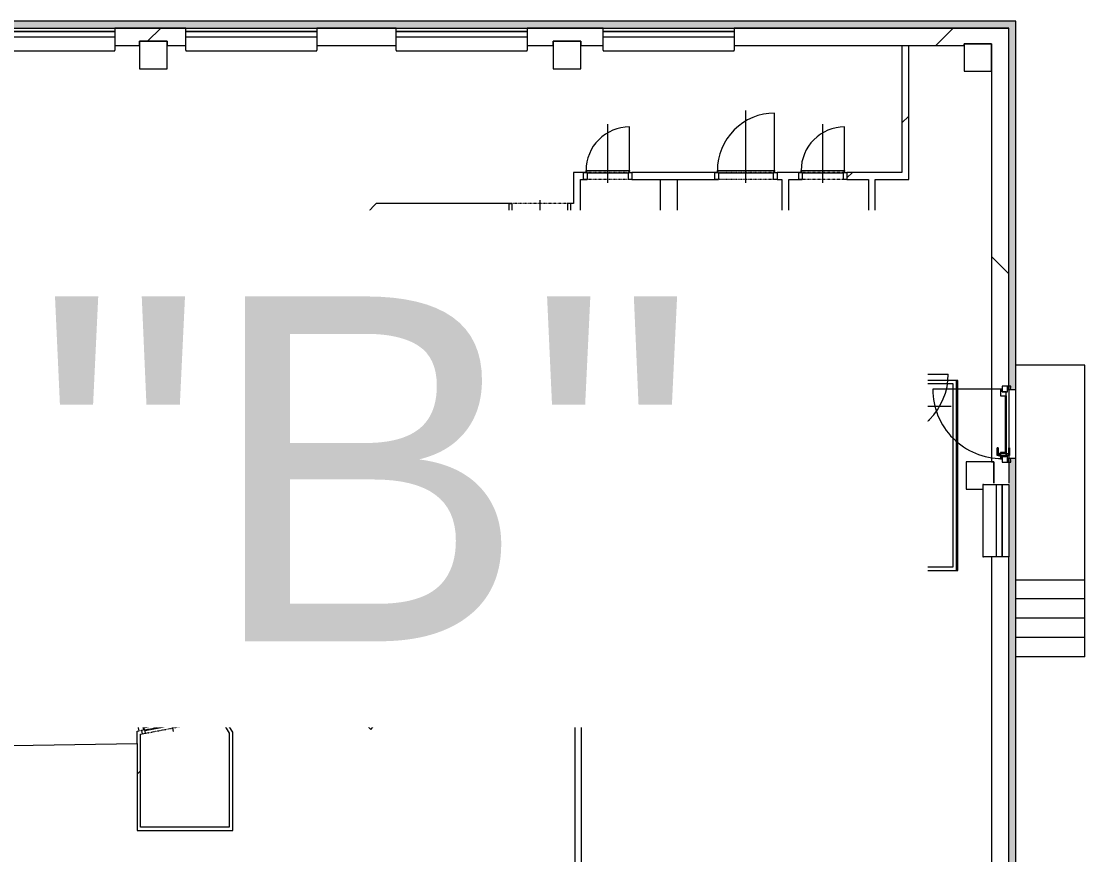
# Model space of a CAD drawing. Header units: millimetres. Extents: x 46521 to 257780, y -45352 to 20466.
# Drawn here: x 198090 to 213515, y -4219 to 7864 of the extents above; entities that cross this region are included whole.
import ezdxf

# ---------------------------------------------------------------- set-up
doc = ezdxf.new("R2010")
doc.units = ezdxf.units.MM
doc.linetypes.add('Čerchovaná se dvěma tečkami', pattern=[2.59, 1, -0.53, 0, -0.53, 0, -0.53])
for name, color, linetype, lineweight in [('A-AREA', 32, 'Continuous', 13), ('A-DOOR', 31, 'Continuous', 13), ('A-DOOR-FRAM', 31, 'Continuous', 25), ('A-FLOR', 192, 'Continuous', 13), ('A-FLOR-HRAL', 11, 'Continuous', 13), ('A-GENM', 13, 'Continuous', 13), ('A-GLAZ', 151, 'Continuous', 13), ('A-GLAZ-SILL', 1, 'Continuous', 9), ('A-WALL', 113, 'Continuous', 13), ('A-WALL-PATT', 111, 'Continuous', 35), ('G-ANNO-TEXT', 231, 'Continuous', 9), ('I-FURN', 30, 'Continuous', 9), ('S-COLS', 52, 'Continuous', 13), ('S-STRS', 31, 'Continuous', 13), ('S-STRS-MBND', 31, 'Continuous', 9)]:
    doc.layers.add(name, color=color, linetype=linetype, lineweight=lineweight)
doc.styles.add('Arial_3', font='arial.ttf', dxfattribs={"height": 5000})
pattern_1 = [(45, (128107, 0), (-7184.2, 7184.2), []), (45, (130981, 0), (-7184.2, 7184.2), []), (45, (136728, 0), (-4310.5, 10057.9), [4064, -2032, 67.06, -1964.94])]
pattern_2 = [(45, (128107, 0), (-4242.64, 4242.64), [])]
pattern_3 = [(45, (128107, 0), (-7184.2, 7184.2), []), (45, (130981, -3e-12), (-7184.2, 7184.2), []), (45, (136728, -7e-12), (-4310.5, 10057.9), [4064, -2032, 67.06, -1964.94])]

# ---------------------------------------------------------------- blocks, each defined once
blk = doc.blocks.new('OKNO_2k_ - OKNO_2k_1900x1400-1963744-Mapka _ závislý 8')
at = {"layer": 'A-GLAZ', "lineweight": 9}
for p, q in [((-950, 126), (950, 126)), ((-950, 75), (-950, 126)), ((950, 75), (-950, 75)), ((-950, 75), (950, 75)), ((-950, -5), (-950, 75)), ((950, 126), (950, 75)), ((950, 75), (950, -5)), ((950, -5), (-950, -5))]:
    blk.add_line(p, q, dxfattribs=at)
blk = doc.blocks.new('Betonový čtvercový sloup - 400 x 400-2030943-Mapka _ závislý 8')
at = {"layer": 'S-COLS', "lineweight": 9}
h = blk.add_hatch(dxfattribs=at)
h.set_pattern_fill('FP_166', color=256, style=0, pattern_type=2)
h.set_pattern_definition([(45, (-77898, -1279), (-7184.2, 7184.2), []), (45, (-75025, -1279), (-7184.2, 7184.2), []), (45, (-69277, -1279), (-4310.5, 10057.9), [4064, -2032, 67.06, -1964.94])])
h.paths.add_polyline_path([(200, -200), (200, 200), (-200, 200), (-200, -200)])
for p, q in [((200, 200), (-200, 200)), ((-200, 200), (-200, -200)), ((200, -200), (200, 200)), ((-200, -200), (200, -200))]:
    blk.add_line(p, q, dxfattribs=at)
blk = doc.blocks.new('Betonový čtvercový sloup - 400 x 400-V87-Mapka _ závislý 8')
at = {"layer": 'S-COLS', "lineweight": 9}
h = blk.add_hatch(dxfattribs=at)
h.set_pattern_fill('FP_167', color=256, style=0, pattern_type=2)
h.set_pattern_definition([(45, (-71899, -1279), (-7184.2, 7184.2), []), (45, (-69026, -1279), (-7184.2, 7184.2), []), (45, (-63278, -1279), (-4310.5, 10057.9), [4064, -2032, 67.06, -1964.94])])
h.paths.add_polyline_path([(200, -200), (200, 200), (-200, 200), (-200, -200)])
for p, q in [((200, 200), (-200, 200)), ((-200, 200), (-200, -200)), ((200, -200), (200, 200)), ((-200, -200), (200, -200))]:
    blk.add_line(p, q, dxfattribs=at)
blk = doc.blocks.new('OKNO_1k - OKNO_1k_900x550-2034296-Mapka _ závislý 8')
at = {"layer": 'A-GLAZ', "lineweight": 9}
for p, q in [((-525, 126), (525, 126)), ((-525, 25), (-525, 126)), ((525, 25), (-525, 25)), ((-525, 25), (525, 25)), ((-525, -55), (-525, 25)), ((525, 126), (525, 25)), ((525, 25), (525, -55)), ((525, -55), (-525, -55))]:
    blk.add_line(p, q, dxfattribs=at)
blk = doc.blocks.new('parapet s nosem_vnitní - parapet s nosem_vnitní-1688577-Mapka _ závislý 8')
at = {"layer": 'A-GENM', "lineweight": 9}
for p, q in [((-525, -190), (-525, 0)), ((525, 0), (525, -190)), ((-525, -190), (-525, -200)), ((-525, -200), (525, -200)), ((-525, -200), (525, -200)), ((525, -200), (525, -190))]:
    blk.add_line(p, q, dxfattribs=at)
blk = doc.blocks.new('parapet s nosem_vnitní - parapet s nosem_vnitní-1349022-Mapka _ závislý 8')
at = {"layer": 'A-GENM', "lineweight": 9}
for p, q in [((-950, -190), (-950, 0)), ((950, 0), (950, -190)), ((-950, -190), (-950, -200)), ((-950, -200), (950, -200)), ((-950, -200), (950, -200)), ((950, -200), (950, -190))]:
    blk.add_line(p, q, dxfattribs=at)
blk = doc.blocks.new('OKNO_dvere vchod_1k_nadsvetlik - vstupni dvere 1000_2200-1689678-Mapka _ závislý 8')
at = {"layer": 'A-GLAZ', "lineweight": 9}
for p, q in [((-990, -20), (-1040, -20)), ((-1040, -20), (-1040, -71)), ((-1040, -70), (-1040, -150)), ((-960, -70), (-1040, -70)), ((-1040, -71), (-990, -71)), ((-1040, -150), (-960, -150)), ((-995, -150), (-995, -1155)), ((-960, -150), (-995, -150)), ((-995, -150), (-995, -170)), ((-990, -71), (-990, -20)), ((-960, -150), (-960, -70)), ((-960, -90), (-960, -150)), ((-900, -90), (-960, -90)), ((-900, -170), (-900, -90)), ((-900, -90), (-80, -90)), ((-147, -40), (-37, -40)), ((-37, -40), (-147, -40)), ((-147, -53), (-147, -40)), ((-147, -40), (-147, -53)), ((-147, -53), (-37, -53)), ((-37, -53), (-147, -53)), ((-20, -90), (-80, -90)), ((-80, -90), (-80, -170)), ((-70, -80), (-70, -180)), ((-24, -80), (-70, -80)), ((-24, -80), (-70, -80)), ((-24, -80), (-70, -80)), ((-24, -80), (-70, -80)), ((-57, -53), (-57, -207)), ((-37, -53), (-57, -53)), ((-37, -53), (-57, -53)), ((-51, -80), (-43, -80)), ((-51, -80), (-43, -80)), ((-37, -40), (-37, -53)), ((-37, -40), (-37, -53)), ((-37, -207), (-37, -53)), ((-24, -180), (-24, -80)), ((-24, -180), (-24, -151)), ((60, -70), (-20, -70)), ((-20, -70), (-20, -150)), ((-20, -150), (-20, -90)), ((-20, -150), (60, -150)), ((15, -150), (-20, -150)), ((60, -20), (10, -20)), ((10, -20), (10, -71)), ((10, -71), (60, -71)), ((15, -170), (15, -150)), ((60, -71), (60, -20)), ((60, -150), (60, -70)), ((-995, -170), (-900, -170)), ((-147, -207), (-37, -207)), ((-37, -207), (-147, -207)), ((-147, -207), (-147, -220)), ((-147, -220), (-147, -207)), ((-147, -220), (-37, -220)), ((-37, -220), (-147, -220)), ((-80, -170), (15, -170)), ((-70, -180), (-24, -180)), ((-70, -180), (-24, -180)), ((-70, -180), (-24, -180)), ((-70, -180), (-24, -180)), ((-57, -207), (-37, -207)), ((-57, -207), (-37, -207)), ((-43, -180), (-51, -180)), ((-43, -180), (-51, -180)), ((-37, -207), (-37, -220)), ((-37, -207), (-37, -220))]:
    blk.add_line(p, q, dxfattribs=at)
blk.add_arc((-995, -150), 1005, 270, 0, dxfattribs=at)
at = {"layer": 'A-GLAZ-SILL'}
blk.add_line((-1040, -50), (60, -50), dxfattribs=at)
blk = doc.blocks.new('DVERE_1k_oblozka - DD03_01_600x1970_koupelna-2058719-Mapka _ závislý 8')
at = {"layer": 'A-DOOR', "lineweight": 9}
for p, q in [((-315, 47), (-315, 707)), ((0, -103), (0, 747)), ((-300, 47), (-350, 47)), ((-350, 47), (-350, -53)), ((315, 77), (-315, 77)), ((-315, 77), (-315, 62)), ((-315, 62), (-300, 62)), ((-300, -53), (-300, 47)), ((-300, 37), (300, 37)), ((205, 77), (-205, 77)), ((300, 62), (315, 62)), ((350, 47), (300, 47)), ((300, 47), (300, -53)), ((315, 62), (315, 77)), ((315, 77), (315, 47)), ((350, -53), (350, 47)), ((-350, -53), (-300, -53)), ((300, -53), (350, -53))]:
    blk.add_line(p, q, dxfattribs=at)
at = {"layer": 'A-DOOR', "linetype": 'Čerchovaná se dvěma tečkami', "lineweight": 9}
for p, q in [((-300, 47), (300, 47)), ((-300, -53), (300, -53))]:
    blk.add_line(p, q, dxfattribs=at)
at = {"layer": 'A-DOOR', "lineweight": 9}
blk.add_arc((-315, 77), 630, 360, 90, dxfattribs=at)
at = {"layer": 'A-DOOR-FRAM', "lineweight": 9}
for p, q in [((-300, 47), (-350, 47)), ((-300, -53), (-300, 47)), ((300, 47), (300, -53)), ((300, 47), (350, 47)), ((-350, -53), (-300, -53)), ((350, -53), (300, -53))]:
    blk.add_line(p, q, dxfattribs=at)
blk = doc.blocks.new('DVERE_1k_oblozka - DD03_01_600x1970_koupelna-2058716-Mapka _ závislý 8')
at = {"layer": 'A-DOOR', "lineweight": 9}
for p, q in [((-350, 53), (-300, 53)), ((-350, -47), (-350, 53)), ((-300, 53), (-300, -47)), ((0, 103), (0, -747)), ((300, 53), (350, 53)), ((300, -47), (300, 53)), ((350, 53), (350, -47)), ((-300, -47), (-350, -47)), ((-315, -47), (-315, -707)), ((-315, -62), (-300, -62)), ((-315, -77), (-315, -62)), ((315, -77), (-315, -77)), ((-300, -37), (300, -37)), ((205, -77), (-205, -77)), ((350, -47), (300, -47)), ((300, -62), (315, -62)), ((315, -77), (315, -47)), ((315, -62), (315, -77))]:
    blk.add_line(p, q, dxfattribs=at)
at = {"layer": 'A-DOOR', "linetype": 'Čerchovaná se dvěma tečkami', "lineweight": 9}
for p, q in [((-300, 53), (300, 53)), ((-300, -47), (300, -47))]:
    blk.add_line(p, q, dxfattribs=at)
at = {"layer": 'A-DOOR', "lineweight": 9}
blk.add_arc((-315, -77), 630, 270, 0, dxfattribs=at)
at = {"layer": 'A-DOOR-FRAM', "lineweight": 9}
for p, q in [((-350, 53), (-300, 53)), ((-300, 53), (-300, -47)), ((300, -47), (300, 53)), ((350, 53), (300, 53)), ((-300, -47), (-350, -47)), ((300, -47), (350, -47))]:
    blk.add_line(p, q, dxfattribs=at)
blk = doc.blocks.new('DVERE_1k_oblozka - DD03_01_900x1970-2058718-Mapka _ závislý 8')
at = {"layer": 'A-DOOR', "lineweight": 9}
for p, q in [((-465, 47), (-465, 1007)), ((0, -103), (0, 1047)), ((-450, 47), (-500, 47)), ((-500, 47), (-500, -53)), ((465, 77), (-465, 77)), ((-465, 77), (-465, 62)), ((-465, 62), (-450, 62)), ((-450, -53), (-450, 47)), ((-450, 37), (450, 37)), ((355, 77), (-355, 77)), ((450, 62), (465, 62)), ((500, 47), (450, 47)), ((450, 47), (450, -53)), ((465, 62), (465, 77)), ((465, 77), (465, 47)), ((500, -53), (500, 47)), ((-500, -53), (-450, -53)), ((450, -53), (500, -53))]:
    blk.add_line(p, q, dxfattribs=at)
at = {"layer": 'A-DOOR', "linetype": 'Čerchovaná se dvěma tečkami', "lineweight": 9}
for p, q in [((-450, 47), (450, 47)), ((-450, -53), (450, -53))]:
    blk.add_line(p, q, dxfattribs=at)
at = {"layer": 'A-DOOR', "lineweight": 9}
blk.add_arc((-465, 77), 930, 360, 90, dxfattribs=at)
at = {"layer": 'A-DOOR-FRAM', "lineweight": 9}
for p, q in [((-450, 47), (-500, 47)), ((-450, -53), (-450, 47)), ((450, 47), (450, -53)), ((450, 47), (500, 47)), ((-500, -53), (-450, -53)), ((500, -53), (450, -53))]:
    blk.add_line(p, q, dxfattribs=at)
blk = doc.blocks.new('DVERE_1k_oblozka - DD03_01_800x1970_koupelna-1930961-Mapka _ závislý 8')
at = {"layer": 'A-DOOR', "lineweight": 9}
for p, q in [((-415, 72), (-415, 932)), ((0, -128), (0, 972)), ((-400, 72), (-450, 72)), ((-450, 72), (-450, -78)), ((415, 102), (-415, 102)), ((-415, 102), (-415, 87)), ((-415, 87), (-400, 87)), ((-400, -78), (-400, 72)), ((-400, 62), (400, 62)), ((305, 102), (-305, 102)), ((400, 87), (415, 87)), ((450, 72), (400, 72)), ((400, 72), (400, -78)), ((415, 87), (415, 102)), ((415, 102), (415, 72)), ((450, -78), (450, 72)), ((-450, -78), (-400, -78)), ((400, -78), (450, -78))]:
    blk.add_line(p, q, dxfattribs=at)
at = {"layer": 'A-DOOR', "linetype": 'Čerchovaná se dvěma tečkami', "lineweight": 9}
for p, q in [((-400, 72), (400, 72)), ((-400, -78), (400, -78))]:
    blk.add_line(p, q, dxfattribs=at)
at = {"layer": 'A-DOOR', "lineweight": 9}
blk.add_arc((-415, 102), 830, 360, 90, dxfattribs=at)
at = {"layer": 'A-DOOR-FRAM', "lineweight": 9}
for p, q in [((-400, 72), (-450, 72)), ((-400, -78), (-400, 72)), ((400, 72), (400, -78)), ((400, 72), (450, 72)), ((-450, -78), (-400, -78)), ((450, -78), (400, -78))]:
    blk.add_line(p, q, dxfattribs=at)
blk = doc.blocks.new('DVERE_1k_oblozka - DD03_01_600x1970_koupelna-2058720-Mapka _ závislý 8')
at = {"layer": 'A-DOOR', "lineweight": 9}
for p, q in [((0, -128), (0, 772)), ((-315, 72), (-315, 732)), ((-300, 72), (-350, 72)), ((-350, 72), (-350, -78)), ((315, 102), (-315, 102)), ((-315, 102), (-315, 87)), ((-315, 87), (-300, 87)), ((-300, -78), (-300, 72)), ((-300, 62), (300, 62)), ((205, 102), (-205, 102)), ((300, 87), (315, 87)), ((350, 72), (300, 72)), ((300, 72), (300, -78)), ((315, 87), (315, 102)), ((315, 102), (315, 72)), ((350, -78), (350, 72)), ((-350, -78), (-300, -78)), ((300, -78), (350, -78))]:
    blk.add_line(p, q, dxfattribs=at)
at = {"layer": 'A-DOOR', "linetype": 'Čerchovaná se dvěma tečkami', "lineweight": 9}
for p, q in [((-300, 72), (300, 72)), ((-300, -78), (300, -78))]:
    blk.add_line(p, q, dxfattribs=at)
at = {"layer": 'A-DOOR', "lineweight": 9}
blk.add_arc((-315, 102), 630, 360, 90, dxfattribs=at)
at = {"layer": 'A-DOOR-FRAM', "lineweight": 9}
for p, q in [((-300, 72), (-350, 72)), ((-300, -78), (-300, 72)), ((300, 72), (300, -78)), ((300, 72), (350, 72)), ((-350, -78), (-300, -78)), ((350, -78), (300, -78))]:
    blk.add_line(p, q, dxfattribs=at)
blk = doc.blocks.new('DVERE_1k_oblozka - DD03_01_800x1970_koupelna-2058714-Mapka _ závislý 8')
at = {"layer": 'A-DOOR', "lineweight": 9}
for p, q in [((0, -103), (0, 947)), ((-415, 47), (-415, 907)), ((-400, 47), (-450, 47)), ((-450, 47), (-450, -53)), ((415, 77), (-415, 77)), ((-415, 77), (-415, 62)), ((-415, 62), (-400, 62)), ((-400, -53), (-400, 47)), ((-400, 37), (400, 37)), ((305, 77), (-305, 77)), ((400, 62), (415, 62)), ((450, 47), (400, 47)), ((400, 47), (400, -53)), ((415, 62), (415, 77)), ((415, 77), (415, 47)), ((450, -53), (450, 47)), ((-450, -53), (-400, -53)), ((400, -53), (450, -53))]:
    blk.add_line(p, q, dxfattribs=at)
at = {"layer": 'A-DOOR', "linetype": 'Čerchovaná se dvěma tečkami', "lineweight": 9}
for p, q in [((-400, 47), (400, 47)), ((-400, -53), (400, -53))]:
    blk.add_line(p, q, dxfattribs=at)
at = {"layer": 'A-DOOR', "lineweight": 9}
blk.add_arc((-415, 77), 830, 360, 90, dxfattribs=at)
at = {"layer": 'A-DOOR-FRAM', "lineweight": 9}
for p, q in [((-400, 47), (-450, 47)), ((-400, -53), (-400, 47)), ((400, 47), (400, -53)), ((400, 47), (450, 47)), ((-450, -53), (-400, -53)), ((450, -53), (400, -53))]:
    blk.add_line(p, q, dxfattribs=at)
blk = doc.blocks.new('DVERE_1k_oblozka - DD03_01_800x1970_koupelna-2058717-Mapka _ závislý 8')
at = {"layer": 'A-DOOR', "lineweight": 9}
for p, q in [((-450, 53), (-400, 53)), ((-450, -47), (-450, 53)), ((-400, 53), (-400, -47)), ((0, 103), (0, -947)), ((400, 53), (450, 53)), ((400, -47), (400, 53)), ((450, 53), (450, -47)), ((-400, -47), (-450, -47)), ((-415, -47), (-415, -907)), ((-415, -62), (-400, -62)), ((-415, -77), (-415, -62)), ((415, -77), (-415, -77)), ((-400, -37), (400, -37)), ((305, -77), (-305, -77)), ((450, -47), (400, -47)), ((400, -62), (415, -62)), ((415, -77), (415, -47)), ((415, -62), (415, -77))]:
    blk.add_line(p, q, dxfattribs=at)
at = {"layer": 'A-DOOR', "linetype": 'Čerchovaná se dvěma tečkami', "lineweight": 9}
for p, q in [((-400, 53), (400, 53)), ((-400, -47), (400, -47))]:
    blk.add_line(p, q, dxfattribs=at)
at = {"layer": 'A-DOOR', "lineweight": 9}
blk.add_arc((-415, -77), 830, 270, 0, dxfattribs=at)
at = {"layer": 'A-DOOR-FRAM', "lineweight": 9}
for p, q in [((-450, 53), (-400, 53)), ((-400, 53), (-400, -47)), ((400, -47), (400, 53)), ((450, 53), (400, 53)), ((-400, -47), (-450, -47)), ((400, -47), (450, -47))]:
    blk.add_line(p, q, dxfattribs=at)
blk = doc.blocks.new('Typ horního madla - Horní madlo_Vnitřní_-2021735-Mapka _ závislý 8')
at = {"layer": 'A-FLOR-HRAL', "lineweight": 9}
for p, q in [((81250, 2608), (81250, 2658)), ((82650, 2658), (81250, 2658)), ((83549, 2658), (82650, 2658)), ((83549, -97), (83549, 2658)), ((82650, 2608), (81250, 2608)), ((83499, 2608), (82650, 2608)), ((83499, -47), (83499, 2608)), ((78696, -47), (78696, -97)), ((78696, -47), (80352, -47)), ((78696, -97), (80375, -97)), ((80375, -97), (80352, -47)), ((80352, -47), (82336, -47)), ((80375, -97), (82336, -97)), ((82336, -47), (83499, -47)), ((82336, -97), (83549, -97))]:
    blk.add_line(p, q, dxfattribs=at)
blk = doc.blocks.new('Typ horního madla - Horní madlo_Vnitřní_-2021751-Mapka _ závislý 8')
at = {"layer": 'A-FLOR-HRAL', "lineweight": 9}
for p, q in [((80970, 1459), (80970, 1509)), ((82295, 1509), (80970, 1509)), ((82295, 1459), (80970, 1459)), ((82420, 1509), (82295, 1509)), ((82370, 1459), (82295, 1459)), ((82370, 1384), (82370, 1459)), ((82420, 1384), (82420, 1509)), ((82370, 1102), (82370, 1384)), ((82420, 1052), (82420, 1384)), ((78976, 1102), (78976, 1052)), ((78976, 1102), (79816, 1102)), ((79839, 1052), (79816, 1102)), ((79816, 1102), (82336, 1102)), ((82336, 1102), (82370, 1102)), ((78976, 1052), (79839, 1052)), ((79839, 1052), (82336, 1052)), ((82336, 1052), (82420, 1052))]:
    blk.add_line(p, q, dxfattribs=at)
blk = doc.blocks.new('Kóje - Kóje-2061615-Mapka _ závislý 8')
at = {"layer": 'I-FURN'}
for p, q in [((73972, 4123), (73684, 3825)), ((74108, 3991), (73972, 4123)), ((74160, 4045), (74108, 3991)), ((75065, 2804), (74160, 4045)), ((73684, 3825), (73821, 3702)), ((73821, 3702), (74611, 2602)), ((75368, 1291), (75065, 2804)), ((74611, 2602), (74886, 1290)), ((74886, 1290), (74622, -49)), ((75112, -258), (75417, 1291)), ((75417, 1291), (75368, 1291)), ((74622, -49), (73878, -1154)), ((74236, -1556), (75112, -258)), ((67354, -981), (67091, -1259)), ((67689, -1216), (67354, -981)), ((67482, -1523), (67689, -1216)), ((73878, -1154), (72768, -1878)), ((67091, -1259), (67482, -1523)), ((73001, -2362), (74236, -1556)), ((68519, -1773), (68311, -2082)), ((68684, -1884), (68519, -1773)), ((68884, -1916), (68684, -1884)), ((68827, -2280), (68884, -1916)), ((72768, -1878), (72572, -1920)), ((72572, -1920), (72641, -2243)), ((68311, -2082), (68530, -2229)), ((69814, -2080), (69752, -2440)), ((70006, -2113), (69814, -2080)), ((71421, -2104), (70006, -2113)), ((71617, -2065), (71421, -2104)), ((71694, -2425), (71617, -2065)), ((68530, -2229), (68827, -2280)), ((72641, -2243), (72895, -2194)), ((72895, -2194), (73001, -2362)), ((69752, -2440), (69855, -2458)), ((69855, -2458), (69855, -2638)), ((71665, -2430), (71694, -2425)), ((71665, -2606), (71665, -2430)), ((69855, -2638), (71665, -2606))]:
    blk.add_line(p, q, dxfattribs=at)
blk = doc.blocks.new('DVERE_1k_oblozka - DD03_01_800x1970_koupelna-2042788-Mapka _ závislý 8')
at = {"layer": 'A-DOOR', "lineweight": 9}
for p, q in [((-415, 22), (-415, 882)), ((0, -78), (0, 922)), ((-400, 22), (-450, 22)), ((-450, 22), (-450, -28)), ((415, 52), (-415, 52)), ((-415, 52), (-415, 37)), ((-415, 37), (-400, 37)), ((-400, -28), (-400, 22)), ((-400, 12), (400, 12)), ((305, 52), (-305, 52)), ((400, 37), (415, 37)), ((450, 22), (400, 22)), ((400, 22), (400, -28)), ((415, 37), (415, 52)), ((415, 52), (415, 22)), ((450, -28), (450, 22)), ((-450, -28), (-400, -28)), ((400, -28), (450, -28))]:
    blk.add_line(p, q, dxfattribs=at)
at = {"layer": 'A-DOOR', "linetype": 'Čerchovaná se dvěma tečkami', "lineweight": 9}
for p, q in [((-400, 22), (400, 22)), ((-400, -28), (400, -28))]:
    blk.add_line(p, q, dxfattribs=at)
at = {"layer": 'A-DOOR', "lineweight": 9}
blk.add_arc((-415, 52), 830, 360, 90, dxfattribs=at)
at = {"layer": 'A-DOOR-FRAM', "lineweight": 9}
for p, q in [((-400, 22), (-450, 22)), ((-400, -28), (-400, 22)), ((400, 22), (400, -28)), ((400, 22), (450, 22)), ((-450, -28), (-400, -28)), ((450, -28), (400, -28))]:
    blk.add_line(p, q, dxfattribs=at)

msp = doc.modelspace()

# ---------------------------------------------------------------- hatches: boundary and pattern name
at = {"layer": 'A-WALL-PATT', "lineweight": 9}
msp.add_hatch(color=256, dxfattribs=at).paths.add_polyline_path([(212515.5, 7764.2), (212515.5, 7864.2), (193556.4, 7864.2), (193556.4, 7764.2), (212465.5, 7764.2)])
h = msp.add_hatch(dxfattribs=at)
h.set_pattern_fill('FP_129', color=256, angle=-315, style=0, pattern_type=2)
h.set_pattern_definition([(225, (200112, 7764), (5747.4, -5747.4), []), (180, (190954.3, 5072), (-5747.4, -5747.4), [1016, -10478.7]), (225, (189938, 5072), (5747.4, -5747.4), [1016, -7112]), (270, (189220, 4353.7), (5747.4, -5747.4), [1016, -10478.7]), (315, (189220, 3338), (5747.4, 5747.4), [1016, -7112]), (180, (190954.3, 2619.3), (-5747.4, -5747.4), [1016, -10478.7]), (225, (191673, 3338), (5747.4, -5747.4), [1016, -7112]), (270, (191673, 4353.7), (5747.4, -5747.4), [1016, -10478.7]), (315, (190954, 5072), (5747.4, 5747.4), [1016, -7112]), (225, (188291, 1690.4), (5747.4, -5747.4), [2032, -6096])])
h.paths.add_polyline_path([(212165.5, 7514.3), (212415.5, 7514.3), (212415.5, 7764.3), (208429.3, 7764.3), (208429.3, 7514.3), (211765.5, 7514.3), (211765.5, 7539.3), (212165.5, 7539.3)])
h.paths.add_polyline_path([(203529.3, 7514.3), (203529.3, 7764.3), (202379.3, 7764.3), (202379.3, 7514.3)])
h.paths.add_polyline_path([(200479.3, 7514.3), (200479.3, 7764.3), (199449.3, 7764.3), (199449.3, 7514.3), (199806.4, 7514.3), (199806.4, 7574.3), (200206.4, 7574.3), (200206.4, 7514.3)])
h.paths.add_polyline_path([(194206.4, 7514.3), (197549.3, 7514.3), (197549.3, 7764.3), (193556.4, 7764.3), (193556.4, 7514.3), (193806.4, 7514.3)])
h.paths.add_polyline_path([(206529.3, 7514.3), (206529.3, 7764.3), (205429.3, 7764.3), (205429.3, 7514.3), (205805.5, 7514.3), (205805.5, 7574.3), (206205.5, 7574.3), (206205.5, 7514.3)])
h = msp.add_hatch(color=256, dxfattribs=at)
h.paths.add_polyline_path([(212515.5, -5126.6), (212515.5, 1524.3), (212465.5, 1524.3), (212445.5, 1474.3), (212415.5, 1474.3), (212415.5, -5126.6), (212465.5, -5126.6)])
h.paths.add_polyline_path([(212465.5, 2524.3), (212515.5, 2524.3), (212515.5, 7764.2), (212415.5, 7764.2), (212415.5, 2574.3), (212445.5, 2574.3)])
h = msp.add_hatch(dxfattribs=at)
h.set_pattern_fill('FP_106', color=256, style=0, pattern_type=2)
h.set_pattern_definition(pattern_2)
h.paths.add_polyline_path([(210964, 5671.9), (210964, 7514.3), (210864, 7514.3), (210864, 5671.9)])
h = msp.add_hatch(dxfattribs=at)
h.set_pattern_fill('FP_130', color=256, angle=45, style=0, pattern_type=2)
h.set_pattern_definition([(135, (212415.5, 4192.5), (-5747, -5747), []), (90, (209723.3, 13350.4), (-5747.4, 5747.4), [1016, -10478.7]), (135, (209723, 14366.4), (-5747.4, -5747.4), [1016, -7112]), (180, (209005, 15085), (-5747.4, -5747.4), [1016, -10478.7]), (225, (207989, 15085), (5747.4, -5747.4), [1016, -7112]), (90, (207270.5, 13350.4), (-5747.4, 5747.4), [1016, -10478.7]), (135, (207989, 12632), (-5747.4, -5747.4), [1016, -7112]), (180, (209005, 12632), (-5747.4, -5747.4), [1016, -10478.7]), (225, (209723, 13350.4), (5747.4, -5747.4), [1016, -7112]), (135, (206342, 16014), (-5747.4, -5747.4), [2032, -6096])])
h.paths.add_polyline_path([(212415.5, -4876.6), (212415.5, 99.3), (212165.5, 99.3), (212165.5, -4876.6), (212195.5, -4876.6)])
h.paths.add_polyline_path([(212235.5, 1149.3), (212415.5, 1168.3), (212394.5, 1474.3), (212315.5, 1479.3), (212315.5, 1614.3), (212365.5, 1614.3), (212343.7, 2434.3), (212295.5, 2434.3), (212315.5, 2494.4), (212315.5, 2574.3), (212415.5, 2574.3), (212415.5, 7514.3), (212165.5, 7514.3), (212165.5, 1479.3), (212195.5, 1474.3), (212195.5, 1149.3), (212234.5, 1149.3)])
h = msp.add_hatch(dxfattribs=at)
h.set_pattern_fill('FP_106', color=256, style=0, pattern_type=2)
h.set_pattern_definition(pattern_2)
h.paths.add_polyline_path([(209052.1, 5571.9), (209367, 5571.9), (209367, 5671.9), (209052.1, 5671.9)])
h.paths.add_polyline_path([(206102, 5571.9), (206247, 5571.9), (206247, 5671.9), (206102, 5671.9)])
h.paths.add_polyline_path([(210964, 5571.9), (210964, 5671.9), (210067, 5671.9), (210067, 5571.9), (210477, 5571.9)])
h.paths.add_polyline_path([(207609.5, 5571.9), (208152.1, 5571.9), (208152.1, 5671.9), (206947, 5671.9), (206947, 5571.9), (207359.5, 5571.9)])
h = msp.add_hatch(dxfattribs=at)
h.set_pattern_fill('FP_183', color=256, angle=45, style=0, pattern_type=2)
h.set_pattern_definition([(315, (207359.5, 1436), (5747, 5747), []), (270, (210051.7, -7722), (5747.4, -5747.4), [1016, -10478.7]), (315, (210052, -8738), (5747.4, 5747.4), [1016, -7112]), (2e-13, (210770, -9456.6), (5747.4, 5747.4), [1016, -10478.7]), (45, (211786, -9456.6), (-5747.4, 5747.4), [1016, -7112]), (270, (212504.5, -7722), (5747.4, -5747.4), [1016, -10478.7]), (315, (211786, -7004), (5747.4, 5747.4), [1016, -7112]), (2e-13, (210770, -7004), (5747.4, 5747.4), [1016, -10478.7]), (45, (210052, -7722), (-5747.4, 5747.4), [1016, -7112]), (315, (213433, -10385.4), (5747.4, 5747.4), [2032, -6096])])
h.paths.add_polyline_path([(207609.5, 3046.9), (207609.5, 5571.9), (207359.5, 5571.9), (207359.5, 3046.9)])
h = msp.add_hatch(dxfattribs=at)
h.set_pattern_fill('FP_106', color=256, style=0, pattern_type=2)
h.set_pattern_definition(pattern_2)
h.paths.add_polyline_path([(209222.1, 4006.9), (209222.1, 5571.9), (209122.1, 5571.9), (209122.1, 4006.9), (209145.7, 4006.9)])
h = msp.add_hatch(dxfattribs=at)
h.set_pattern_fill('FP_106', color=256, style=0, pattern_type=2)
h.set_pattern_definition(pattern_2)
h.paths.add_polyline_path([(210377, 3856.9), (210377, 4006.9), (210092, 4006.9), (210092, 3856.9)])
h.paths.add_polyline_path([(208842.8, 3856.9), (209392, 3856.9), (209392, 4006.9), (207609.5, 4006.9), (207609.5, 3856.9), (208742.8, 3856.9)])
h = msp.add_hatch(dxfattribs=at)
h.set_pattern_fill('FP_194', color=256, angle=45, style=0, pattern_type=2)
h.set_pattern_definition([(68.546, (128107, 0), (-9456, 3716), []), (68.546, (130742, 1148), (-9456, 3716), []), (68.546, (136010, 3444), (-7969.6, 7498.5), [4064, -2032, 67.06, -1964.94])])
h.paths.add_polyline_path([(202722.8, 2579.9), (202718.4, 2601.7), (202718.4, 2590.1)])
h.paths.add_polyline_path([(203177, 2777.8), (204296.7, 3265.7), (204276.8, 3311.6), (203157.4, 2823.8), (203171.8, 2804.1)])
h = msp.add_hatch(dxfattribs=at)
h.set_pattern_fill('FP_106', color=256, style=0, pattern_type=2)
h.set_pattern_definition(pattern_2)
h.paths.add_polyline_path([(210477, 2946.9), (210477, 3046.9), (206102, 3046.9), (206102, 2946.9), (209145.7, 2946.9)])
h = msp.add_hatch(dxfattribs=at)
h.set_pattern_fill('FP_112', color=256, angle=45, style=0, pattern_type=2)
h.set_pattern_definition(pattern_3)
h.paths.add_polyline_path([(204706, 1265.8), (204706, 1315.8), (203470.3, 1315.8), (203475.3, 1290.8), (203524.2, 1290.1), (203524.3, 1265.8)])
h = msp.add_hatch(dxfattribs=at)
h.set_pattern_fill('FP_193', color=256, angle=45, style=0, pattern_type=2)
h.set_pattern_definition([(22.455, (128107, 0), (-3880.7, 9389.7), []), (22.455, (130761, -1102), (-3880.7, 9389.7), []), (22.455, (136069, -3305), (-124.8, 10942), [4064, -2032, 67.06, -1964.94])])
h.paths.add_polyline_path([(204308.9, -720.1), (204328.1, -673.9), (203227, -216.9), (203218.9, -267.6), (203475.3, -374.1)])
h = msp.add_hatch(dxfattribs=at)
h.set_pattern_fill('FP_192', color=256, angle=45, style=0, pattern_type=2)
h.set_pattern_definition([(89, (128107, 0), (-10158.5, 177.3), []), (89, (130174, 1996), (-10158.5, 177.3), []), (89, (134309, 5989), (-10087.5, 4240.7), [4064, -2032, 67.06, -1964.94])])
h.paths.add_polyline_path([(203159.7, -2401.4), (203195.6, -2366.7), (202372, -1513.8), (202343.4, -1556.2), (202959.3, -2193.9)])
h = msp.add_hatch(dxfattribs=at)
h.set_pattern_fill('FP_191', color=256, angle=45, style=0, pattern_type=2)
h.set_pattern_definition([(55.876, (128107, 0), (-8410.7, 5699.6), []), (55.876, (130929, 542), (-8410.7, 5699.6), []), (55.876, (136573, 1627), (-6130.9, 9063.9), [4064, -2032, 67.06, -1964.94])])
h.paths.add_polyline_path([(200728.7, -2297.4), (200974, -2242.8), (200929.6, -2207.9), (200721.1, -2257.7)])
h = msp.add_hatch(dxfattribs=at)
h.set_pattern_fill('FP_195', color=256, angle=45, style=0, pattern_type=2)
h.set_pattern_definition([(77, (128107, 0), (-9899.6, 2285.5), []), (77, (130544, 1523), (-9899.6, 2285.5), []), (77, (135418, 4568), (-8985.4, 6245.3), [4064, -2032, 67.06, -1964.94])])
h.paths.add_polyline_path([(201107.1, -2455.8), (201107.1, -2361.4), (200978.2, -2198.5), (200949.8, -2204), (201048.7, -2362.4)])
h = msp.add_hatch(dxfattribs=at)
h.set_pattern_fill('FP_111', color=256, angle=45, style=0, pattern_type=2)
h.set_pattern_definition([(45, (128107, 0), (-7184.2, 7184.2), []), (45, (130981, -2e-12), (-7184.2, 7184.2), []), (45, (136728, -6e-12), (-4310.5, 10057.9), [4064, -2032, 67.06, -1964.94])])
h.paths.add_polyline_path([(199772.1, -3818.4), (199822.1, -3818.4), (199800.6, -2424.8), (199772.1, -2430.3), (199772.1, -3373.4)])
h = msp.add_hatch(dxfattribs=at)
h.set_pattern_fill('FP_111', color=256, angle=45, style=0, pattern_type=2)
h.set_pattern_definition(pattern_3)
h.paths.add_polyline_path([(201107.1, -3818.4), (201157.1, -3818.4), (201157.1, -2441.4), (201107.1, -2362.4), (201107.1, -3373.4)])
h = msp.add_hatch(dxfattribs=at)
h.set_pattern_fill('FP_112', color=256, angle=45, style=0, pattern_type=2)
h.set_pattern_definition(pattern_3)
h.paths.add_polyline_path([(201157.1, -3868.4), (201157.1, -3818.4), (199772.1, -3818.4), (199772.1, -3868.4), (201107.1, -3868.4)])
at = {"layer": 'S-COLS', "lineweight": 9}
h = msp.add_hatch(dxfattribs=at)
h.set_pattern_fill('FP_163', color=256, style=0, pattern_type=2)
h.set_pattern_definition(pattern_1)
h.paths.add_polyline_path([(199806.4, 7174.3), (200206.4, 7174.3), (200206.4, 7574.3), (199806.4, 7574.3), (199806.4, 7514.3)])
h = msp.add_hatch(dxfattribs=at)
h.set_pattern_fill('FP_163', color=256, style=0, pattern_type=2)
h.set_pattern_definition(pattern_1)
h.paths.add_polyline_path([(205805.5, 7174.3), (206205.5, 7174.3), (206205.5, 7574.3), (205805.5, 7574.3), (205805.5, 7514.3)])
h = msp.add_hatch(dxfattribs=at)
h.set_pattern_fill('FP_163', color=256, style=0, pattern_type=2)
h.set_pattern_definition(pattern_1)
h.paths.add_polyline_path([(212165.5, 7139.3), (212165.5, 7539.3), (211765.5, 7539.3), (211765.5, 7139.3)])
h = msp.add_hatch(dxfattribs=at)
h.set_pattern_fill('FP_163', color=256, style=0, pattern_type=2)
h.set_pattern_definition(pattern_1)
h.paths.add_polyline_path([(211795.5, 1079.3), (212038.4, 1079.3), (212045.5, 1149.3), (212195.5, 1168.3), (212195.5, 1479.3), (211795.5, 1479.3), (211795.5, 1149.3)])

# ---------------------------------------------------------------- linework, layer by layer
at = {"layer": 'A-AREA', "lineweight": 9}
msp.add_line((210577, 998.7), (210446.2, -290.9), dxfattribs=at)
at = {"layer": 'A-FLOR', "lineweight": 9}
for p, q in [((213515.5, 2878.5), (212515.5, 2878.5)), ((213515.5, -231.5), (213515.5, 2878.5)), ((212515.5, -231.5), (213515.5, -231.5))]:
    msp.add_line(p, q, dxfattribs=at)
at = {"layer": 'A-WALL', "lineweight": 9}
for p, q in [((212515.5, 7864.2), (193456.4, 7864.2)), ((200479.3, 7764.3), (199449.3, 7764.3)), ((199449.3, 7764.2), (200479.3, 7764.2)), ((203529.3, 7764.3), (202379.3, 7764.3)), ((202379.3, 7764.2), (203529.3, 7764.2)), ((206529.3, 7764.3), (205429.3, 7764.3)), ((205429.3, 7764.2), (206529.3, 7764.2)), ((212415.5, 7764.3), (208429.3, 7764.3)), ((208429.3, 7764.2), (212415.5, 7764.2)), ((212415.5, 2574.3), (212415.5, 7764.3)), ((212515.5, -5226.6), (212515.5, 7864.2)), ((199806.4, 7514.3), (199806.4, 7574.3)), ((199806.4, 7574.3), (200206.4, 7574.3)), ((200206.4, 7574.3), (200206.4, 7514.3)), ((205805.5, 7514.3), (205805.5, 7574.3)), ((205805.5, 7574.3), (206205.5, 7574.3)), ((206205.5, 7574.3), (206205.5, 7514.3)), ((199449.3, 7514.3), (199806.4, 7514.3)), ((200206.4, 7514.3), (200479.3, 7514.3)), ((202379.3, 7514.3), (203529.3, 7514.3)), ((205429.3, 7514.3), (205805.5, 7514.3)), ((206205.5, 7514.3), (206529.3, 7514.3)), ((208429.3, 7514.3), (211765.5, 7514.3)), ((210864, 7514.3), (210864, 5671.9)), ((210964, 5571.9), (210964, 7514.3)), ((211765.5, 7514.3), (211765.5, 7539.3)), ((211765.5, 7539.3), (212165.5, 7539.3)), ((212165.5, 7539.3), (212165.5, 1479.3)), ((206247, 5671.9), (206102, 5671.9)), ((206102, 5671.9), (206102, 5220.5)), ((206202, 5571.9), (206247, 5571.9)), ((206202, 3976.7), (206202, 5571.9)), ((208152.1, 5671.9), (206947, 5671.9)), ((206947, 5571.9), (208152.1, 5571.9)), ((207359.5, 5571.9), (207359.5, 3046.9)), ((207609.5, 3046.9), (207609.5, 5571.9)), ((209367, 5671.9), (209052.1, 5671.9)), ((209052.1, 5571.9), (209122.1, 5571.9)), ((209122.1, 5571.9), (209122.1, 4006.9)), ((209222.1, 5571.9), (209367, 5571.9)), ((209222.1, 4006.9), (209222.1, 5571.9)), ((210864, 5671.9), (210067, 5671.9)), ((210067, 5571.9), (210377, 5571.9)), ((210377, 5571.9), (210377, 4006.9)), ((210477, 5571.9), (210964, 5571.9)), ((210477, 3268.7), (210477, 5571.9)), ((203237.3, 5220.5), (202128.7, 4074.5)), ((205162, 5220.5), (203237.3, 5220.5)), ((206102, 5220.5), (206062, 5220.5)), ((202267.6, 4045.4), (203259.2, 5070.5)), ((203259.2, 5070.5), (205162, 5070.5)), ((206062, 5070.5), (206102, 5070.5)), ((206102, 5070.5), (206102, 2946.9)), ((206252, 3976.7), (206202, 3976.7)), ((206202, 3046.9), (206202, 3876.7)), ((206202, 3876.7), (206252, 3876.7)), ((207359.5, 3976.7), (206952, 3976.7)), ((206952, 3876.7), (207359.5, 3876.7)), ((209122.1, 4006.9), (207609.5, 4006.9)), ((207609.5, 3856.9), (208742.8, 3856.9)), ((208742.8, 3856.9), (208742.8, 3800.4)), ((208842.8, 3856.9), (209392, 3856.9)), ((208842.8, 3800.4), (208842.8, 3856.9)), ((209392, 4006.9), (209222.1, 4006.9)), ((210377, 4006.9), (210092, 4006.9)), ((210092, 3856.9), (210377, 3856.9)), ((210377, 3856.9), (210377, 3046.9)), ((204276.8, 3311.6), (203156.3, 2823.3)), ((203177, 2777.8), (204296.7, 3265.7)), ((204296.7, 3265.7), (204276.8, 3311.6)), ((210577, 3268.7), (210477, 3268.7)), ((210577, 2785.3), (210577, 3268.7)), ((208742.8, 3100.4), (208742.8, 3046.9)), ((208842.8, 3046.9), (208842.8, 3100.4)), ((206102, 2946.9), (210477, 2946.9)), ((208742.8, 3046.9), (206202, 3046.9)), ((210377, 3046.9), (208842.8, 3046.9)), ((210477, 2946.9), (210477, 2785.3)), ((202705.5, 2619.6), (202722.8, 2579.9)), ((212445.5, 2524.3), (212515.5, 2524.3)), ((212365.5, 1614.3), (212365.5, 2434.3)), ((210477, 1785.3), (210477, 1098.7)), ((210577, 998.7), (210577, 1785.3)), ((212165.5, 1479.3), (212195.5, 1479.3)), ((212195.5, 1479.3), (212195.5, 1168.3)), ((212415.5, 1474.3), (212415.5, 1168.3)), ((212515.5, 1524.3), (212445.5, 1524.3)), ((202987.2, 1315.8), (202987.2, 1265.8)), ((204706, 1315.8), (203470.3, 1315.8)), ((203519.4, 1265.8), (204706, 1265.8)), ((204706, 1265.8), (204706, 1315.8)), ((210477, 1098.7), (207927, 1098.7)), ((207927, 1051.8), (207927, 998.7)), ((207927, 998.7), (210577, 998.7)), ((212165.5, 99.3), (212165.5, -4876.6)), ((212415.5, -5126.6), (212415.5, 99.3)), ((206117.8, -98.3), (206117.8, -1105.6)), ((210447.7, -140.9), (206117.8, -98.3)), ((210446.2, -290.9), (210447.7, -140.9)), ((203210.7, -264.2), (204308.9, -720.1)), ((204328.1, -673.9), (203225.8, -216.4)), ((206217.8, -1105.6), (206217.8, -249.3)), ((206217.8, -249.3), (210446.2, -290.9)), ((213515.5, -1351.5), (213515.5, -231.5)), ((213515.5, -511.5), (212515.5, -511.5)), ((204308.9, -720.1), (204328.1, -673.9)), ((213515.5, -791.5), (212515.5, -791.5)), ((213515.5, -1071.5), (212515.5, -1071.5)), ((213515.5, -1351.5), (212515.5, -1351.5)), ((203195.6, -2366.7), (202372, -1513.8)), ((202343.4, -1556.2), (203159.7, -2401.4)), ((206117.8, -2005.6), (206117.8, -4534.8)), ((206217.8, -4876.6), (206217.8, -2005.6)), ((200748, -2242.8), (200719.3, -2248.3)), ((200728.7, -2297.4), (200978.2, -2249.4)), ((200978.2, -2249.4), (201107.1, -2455.8)), ((199835.4, -2418.1), (199822.1, -2420.7)), ((199822.1, -2471.6), (199844.9, -2467.2)), ((201107.1, -2455.8), (201107.1, -3818.4)), ((201157.1, -2441.4), (201107.7, -2362.4)), ((201157.1, -3868.4), (201157.1, -2441.4)), ((203159.7, -2401.4), (203195.6, -2366.7)), ((199772.1, -2606.2), (199772.1, -3868.4)), ((199822.1, -3818.4), (199822.1, -2471.6)), ((201107.1, -3818.4), (199822.1, -3818.4)), ((199772.1, -3868.4), (201157.1, -3868.4))]:
    msp.add_line(p, q, dxfattribs=at)
at = {"layer": 'S-COLS', "lineweight": 9}
for p, q in [((200206.4, 7574.3), (199806.4, 7574.3)), ((199806.4, 7574.3), (199806.4, 7514.3)), ((200206.4, 7514.3), (200206.4, 7574.3)), ((206205.5, 7574.3), (205805.5, 7574.3)), ((205805.5, 7574.3), (205805.5, 7514.3)), ((206205.5, 7514.3), (206205.5, 7574.3)), ((199806.4, 7514.3), (199806.4, 7174.3)), ((200206.4, 7174.3), (200206.4, 7514.3)), ((205805.5, 7514.3), (205805.5, 7174.3)), ((206205.5, 7174.3), (206205.5, 7514.3)), ((212165.5, 7539.3), (211765.5, 7539.3)), ((211765.5, 7539.3), (211765.5, 7514.3)), ((211765.5, 7514.3), (211765.5, 7139.3)), ((212165.5, 7514.3), (212165.5, 7539.3)), ((212165.5, 7139.3), (212165.5, 7514.3)), ((199806.4, 7174.3), (200206.4, 7174.3)), ((205805.5, 7174.3), (206205.5, 7174.3)), ((211765.5, 7139.3), (212165.5, 7139.3)), ((212165.5, 1479.3), (211795.5, 1479.3)), ((211795.5, 1479.3), (211795.5, 1079.3)), ((212195.5, 1479.3), (212165.5, 1479.3)), ((212195.5, 1168.3), (212195.5, 1479.3)), ((211795.5, 1079.3), (212045.5, 1079.3))]:
    msp.add_line(p, q, dxfattribs=at)
at = {"layer": 'S-STRS', "lineweight": 9}
for p, q in [((207082.8, 1102.2), (207362.8, 1102.2)), ((207362.8, 1102.2), (207642.8, 1102.2)), ((207642.8, 1102.2), (207922.8, 1102.2)), ((207922.8, 1102.2), (207923, 1102.2)), ((207082.8, 1051.8), (207082.8, -47.4)), ((207082.8, 1051.8), (207082.8, -47.4)), ((207362.8, 1051.8), (207362.8, -47.4)), ((207362.8, 1051.8), (207362.8, -47.4)), ((207642.8, 1051.8), (207642.8, 241.1)), ((207642.8, 1051.8), (207642.8, 241.1)), ((207922.8, 1051.8), (207922.8, 371.7)), ((207922.8, 1051.8), (207922.8, 371.7)), ((208202.8, 927.8), (208202.8, 502.2)), ((208202.8, 927.8), (208202.8, 502.2)), ((208482.8, 859.8), (208482.8, 632.8)), ((208482.8, 859.8), (208482.8, 632.8)), ((208762.8, 791.7), (208762.8, 763.4)), ((208762.8, 791.7), (208762.8, 763.4)), ((207642.8, 212.7), (207642.8, -47.4)), ((207642.8, 212.7), (207642.8, -47.4)), ((207922.8, 144.7), (207922.8, -47.4)), ((207922.8, 144.7), (207922.8, -47.4)), ((208202.8, 76.6), (208202.8, -47.4)), ((208202.8, 76.6), (208202.8, -47.4)), ((207082.8, -97.8), (207362.8, -97.8)), ((207362.8, -97.8), (207642.8, -97.8)), ((207642.8, -97.8), (207922.8, -97.8)), ((207922.8, -97.8), (208202.8, -97.8)), ((208202.8, -97.8), (208482.5, -97.8))]:
    msp.add_line(p, q, dxfattribs=at)
at = {"layer": 'S-STRS-MBND'}
for p, q in [((209077, 1458.5), (209077, 2658.5)), ((210477, 2658.5), (209077, 2658.5)), ((209357, 1458.5), (209357, 2658.5)), ((209357, 1458.5), (209357, 2658.5)), ((209637, 1458.5), (209637, 2658.5)), ((209637, 1458.5), (209637, 2658.5)), ((209917, 1458.5), (209917, 2658.5)), ((209917, 1458.5), (209917, 2658.5)), ((210197, 1458.5), (210197, 2658.5)), ((210197, 1458.5), (210197, 2658.5)), ((211677, 2658.5), (210477, 2658.5)), ((210477, 1458.5), (210477, 2658.5)), ((210477, 1458.5), (210477, 2658.5)), ((211677, -97.8), (211677, 2658.5)), ((210477, 1458.5), (209077, 1458.5)), ((210477, 1458.5), (210477, 1102.2)), ((207923, 1102.2), (210442.8, 1102.2)), ((207978.9, 982.2), (207923, 1102.2)), ((208482.8, 1102.2), (208482.8, 859.8)), ((208482.8, 1102.2), (208482.8, 859.8)), ((208762.8, 1102.2), (208762.8, 791.7)), ((208762.8, 1102.2), (208762.8, 791.7)), ((209042.8, 1102.2), (209042.8, -97.8)), ((209042.8, 1102.2), (209042.8, -97.8)), ((209322.8, 1102.2), (209322.8, -97.8)), ((209322.8, 1102.2), (209322.8, -97.8)), ((209602.8, 1102.2), (209602.8, -97.8)), ((209602.8, 1102.2), (209602.8, -97.8)), ((209882.8, 1102.2), (209882.8, -97.8)), ((209882.8, 1102.2), (209882.8, -97.8)), ((210162.8, 1102.2), (210162.8, -97.8)), ((210162.8, 1102.2), (210162.8, -97.8)), ((210477, 1102.2), (210442.8, 1102.2)), ((210442.8, 1102.2), (210442.8, -97.8)), ((210442.8, 1102.2), (210442.8, -97.8)), ((208802.8, 782), (207978.9, 982.2)), ((208202.8, 998.7), (208202.8, 927.8)), ((208202.8, 998.7), (208202.8, 927.8)), ((207602.8, 222.4), (208802.8, 782)), ((208482.8, 632.8), (208482.8, -97.8)), ((208482.8, 632.8), (208482.8, -97.8)), ((208762.8, 763.4), (208762.8, -97.8)), ((208762.8, 763.4), (208762.8, -97.8)), ((208202.8, 502.2), (208202.8, 76.6)), ((208202.8, 502.2), (208202.8, 76.6)), ((207922.8, 371.7), (207922.8, 144.7)), ((207922.8, 371.7), (207922.8, 144.7)), ((208426.6, 22.2), (207602.8, 222.4)), ((207642.8, 241.1), (207642.8, 212.7)), ((207642.8, 241.1), (207642.8, 212.7)), ((208482.5, -97.8), (208426.6, 22.2)), ((208482.5, -97.8), (210442.8, -97.8)), ((210442.8, -97.8), (211677, -97.8))]:
    msp.add_line(p, q, dxfattribs=at)

# ---------------------------------------------------------------- block references
at = {"layer": 'A-DOOR', "lineweight": 9}
for name, p, rotation in [('DVERE_1k_oblozka - DD03_01_800x1970_koupelna-2058717-Mapka _ závislý 8', (208602.1, 5624.8), 180), ('DVERE_1k_oblozka - DD03_01_600x1970_koupelna-2058716-Mapka _ závislý 8', (206597, 5624.8), 180), ('DVERE_1k_oblozka - DD03_01_600x1970_koupelna-2058716-Mapka _ závislý 8', (209717, 5624.8), 180), ('DVERE_1k_oblozka - DD03_01_800x1970_koupelna-1930961-Mapka _ závislý 8', (205612, 5142.7), 180), ('DVERE_1k_oblozka - DD03_01_600x1970_koupelna-2058716-Mapka _ závislý 8', (208795.7, 3450.4), 90), ('DVERE_1k_oblozka - DD03_01_900x1970-2058718-Mapka _ závislý 8', (210529.8, 2285.3), 270), ('DVERE_1k_oblozka - DD03_01_800x1970_koupelna-2058714-Mapka _ závislý 8', (206170.6, -1555.6), 270), ('DVERE_1k_oblozka - DD03_01_800x1970_koupelna-2042788-Mapka _ závislý 8', (200281.5, -2354.9), 10.87582456481287)]:
    msp.add_blockref(name, p, dxfattribs=dict(at, rotation=rotation))
for name, p in [('DVERE_1k_oblozka - DD03_01_600x1970_koupelna-2058719-Mapka _ závislý 8', (206602, 3929.6)), ('DVERE_1k_oblozka - DD03_01_600x1970_koupelna-2058720-Mapka _ závislý 8', (209742, 3934.8))]:
    msp.add_blockref(name, p, dxfattribs=at)
at = {"layer": 'A-FLOR-HRAL', "lineweight": 9}
for name in ['Typ horního madla - Horní madlo_Vnitřní_-2021735-Mapka _ závislý 8', 'Typ horního madla - Horní madlo_Vnitřní_-2021751-Mapka _ závislý 8']:
    msp.add_blockref(name, (128107.1, 0), dxfattribs=at)
at = {"layer": 'A-GENM', "lineweight": 9}
for p in [(198499.3, 7634.3), (201429.3, 7634.3), (204479.3, 7634.3), (207479.3, 7634.3)]:
    msp.add_blockref('parapet s nosem_vnitní - parapet s nosem_vnitní-1349022-Mapka _ závislý 8', p, dxfattribs=at)
at = {"layer": 'A-GENM', "lineweight": 9, "rotation": 270.0000000000001}
msp.add_blockref('parapet s nosem_vnitní - parapet s nosem_vnitní-1688577-Mapka _ závislý 8', (212235.5, 624.3), dxfattribs=at)
at = {"layer": 'A-GLAZ', "lineweight": 9}
for p in [(198499.3, 7639.3), (201429.3, 7639.3), (204479.3, 7639.3), (207479.3, 7639.3)]:
    msp.add_blockref('OKNO_2k_ - OKNO_2k_1900x1400-1963744-Mapka _ závislý 8', p, dxfattribs=at)
at = {"layer": 'A-GLAZ', "lineweight": 9, "rotation": 270.0000000000001}
for name, p in [('OKNO_dvere vchod_1k_nadsvetlik - vstupni dvere 1000_2200-1689678-Mapka _ závislý 8', (212465.5, 1534)), ('OKNO_1k - OKNO_1k_900x550-2034296-Mapka _ závislý 8', (212290.5, 624.3))]:
    msp.add_blockref(name, p, dxfattribs=at)
at = {"layer": 'I-FURN'}
msp.add_blockref('Kóje - Kóje-2061615-Mapka _ závislý 8', (128107.1, 0), dxfattribs=at)
at = {"layer": 'S-COLS', "lineweight": 9}
for name, p in [('Betonový čtvercový sloup - 400 x 400-V87-Mapka _ závislý 8', (200006.4, 1279.3)), ('Betonový čtvercový sloup - 400 x 400-2030943-Mapka _ závislý 8', (206005.5, 1279.3))]:
    msp.add_blockref(name, p, dxfattribs=at)

# ---------------------------------------------------------------- next in the draw order: texts
at = {"layer": 'G-ANNO-TEXT', "color": 7, "insert": (198282.7, 3875.6), "char_height": 5000, "width": 11704.638, "attachment_point": 1, "style": 'Arial_3', "bg_fill": 3, "box_fill_scale": 1.25, "bg_fill_color": 256, "bg_fill_true_color": 13158600, "bg_fill_transparency": 0}
msp.add_mtext('"B"', dxfattribs=at)

doc.saveas('drawing.dxf')
